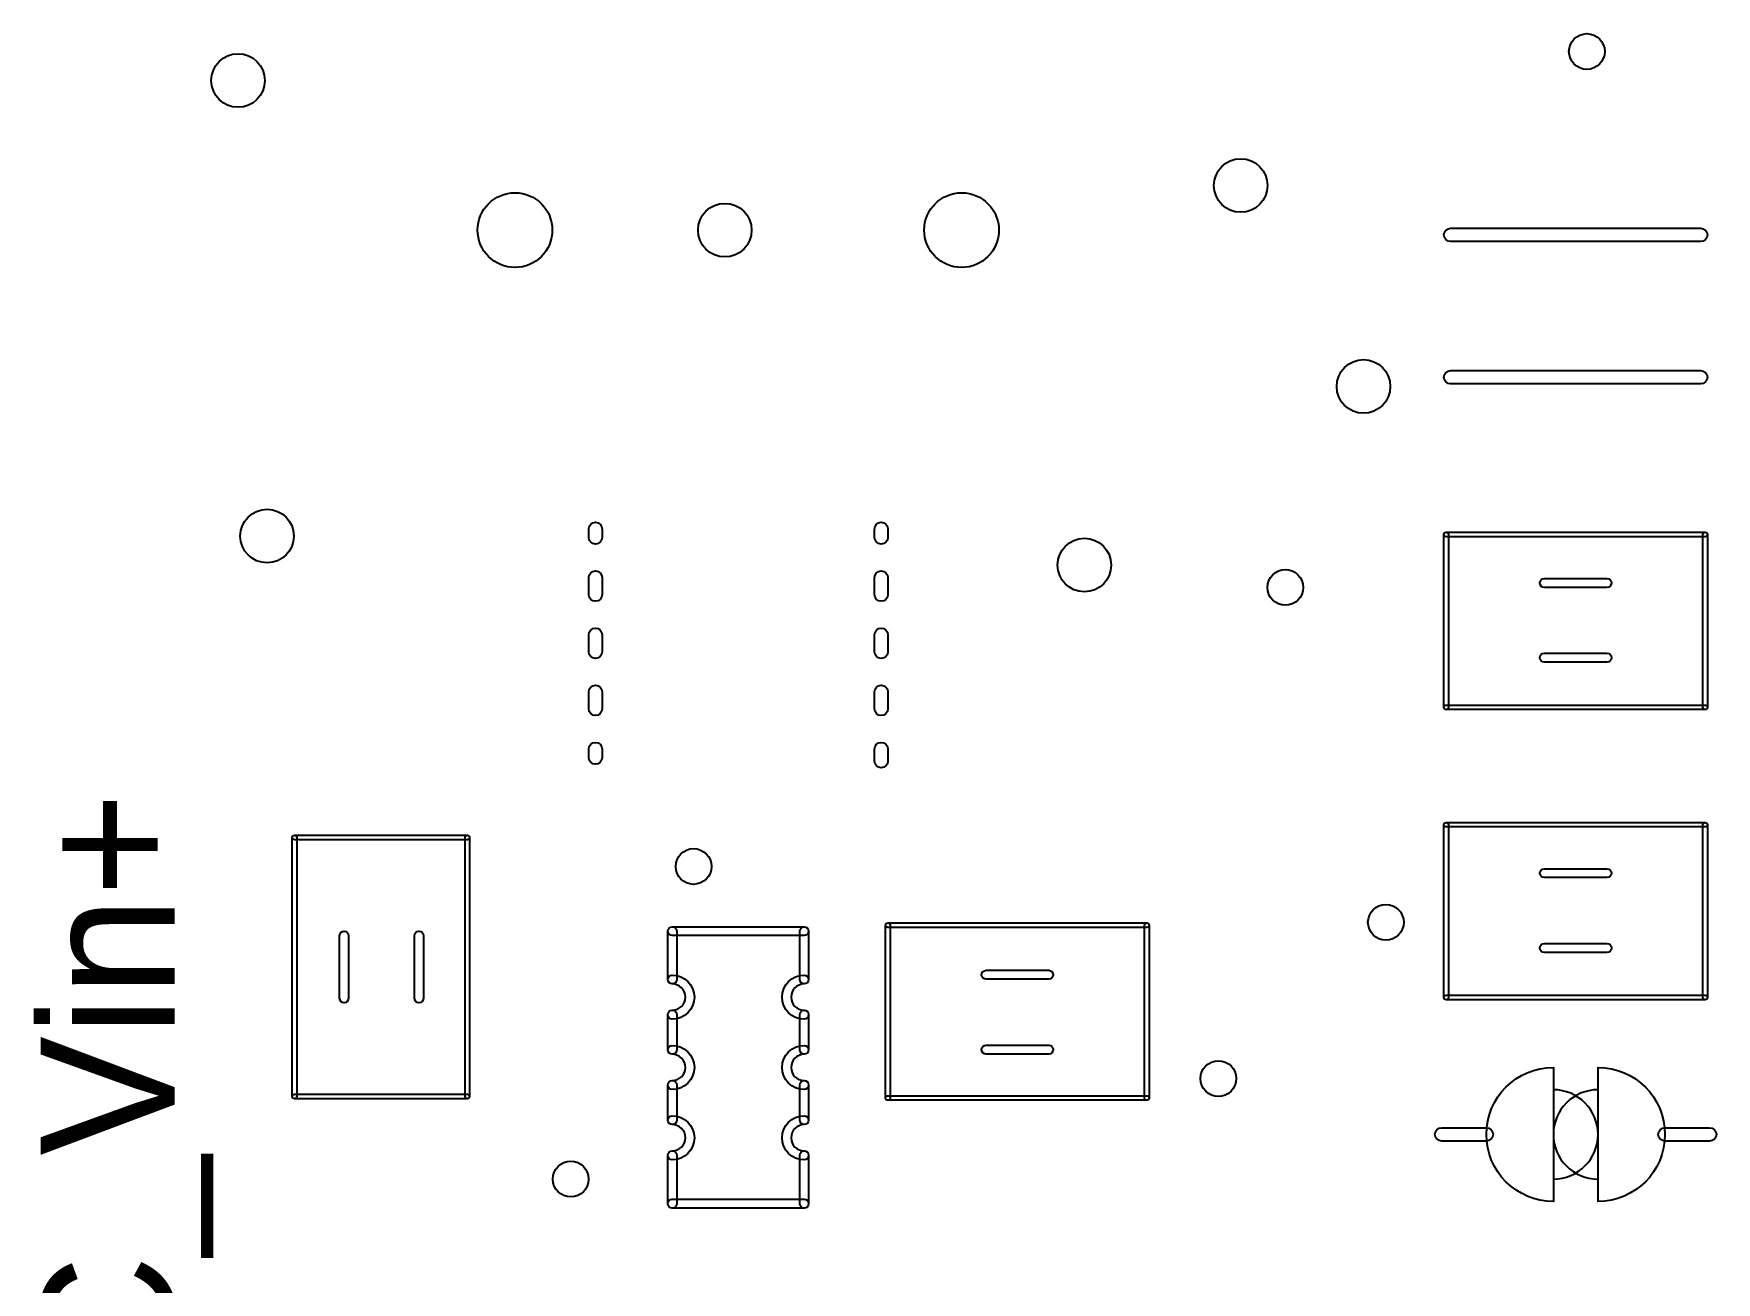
# Model space of a CAD drawing. Header units: inches. Extents: x -0.9 to 3.36, y -0.26 to 2.11.
# Drawn here: x -0.236 to 0.518, y 0.312 to 0.871 of the extents above; entities that cross this region are included whole.
import ezdxf

# ---------------------------------------------------------------- set-up
doc = ezdxf.new("R2010")
doc.units = ezdxf.units.IN
doc.header["$MEASUREMENT"] = 0
for name, color, linetype, lineweight in [('114', 7, 'Continuous', 0), ('39', 7, 'Continuous', 0), ('44', 7, 'Continuous', 0), ('51', 7, 'Continuous', 0)]:
    doc.layers.add(name, color=color, linetype=linetype, lineweight=lineweight)

msp = doc.modelspace()

# ---------------------------------------------------------------- linework, layer by layer
at = {"layer": '39', "color": 12, "lineweight": 25}
for points in [[(0.39664, 0.64563), (0.39664, 0.64563), (0.51263, 0.64563), (0.51263, 0.64563), (0.51318, 0.64563), (0.51363, 0.64608), (0.51363, 0.64663), (0.51363, 0.64718), (0.51318, 0.64763), (0.51263, 0.64763), (0.51263, 0.64763), (0.39664, 0.64763), (0.39664, 0.64763), (0.39609, 0.64763), (0.39564, 0.64718), (0.39564, 0.64663), (0.39564, 0.64608), (0.39609, 0.64563), (0.39664, 0.64563)], [(0.39764, 0.56923), (0.39764, 0.56923), (0.39764, 0.64663), (0.39764, 0.64663), (0.39764, 0.64718), (0.3972, 0.64763), (0.39664, 0.64763), (0.39609, 0.64763), (0.39564, 0.64718), (0.39564, 0.64663), (0.39564, 0.64663), (0.39564, 0.56923), (0.39564, 0.56923), (0.39564, 0.56868), (0.39609, 0.56823), (0.39664, 0.56823), (0.3972, 0.56823), (0.39764, 0.56868), (0.39764, 0.56923)], [(0.51163, 0.64663), (0.51163, 0.64663), (0.51163, 0.56923), (0.51163, 0.56923), (0.51163, 0.56868), (0.51208, 0.56823), (0.51263, 0.56823), (0.51318, 0.56823), (0.51363, 0.56868), (0.51363, 0.56923), (0.51363, 0.56923), (0.51363, 0.64663), (0.51363, 0.64663), (0.51363, 0.64718), (0.51318, 0.64763), (0.51263, 0.64763), (0.51208, 0.64763), (0.51163, 0.64718), (0.51163, 0.64663)], [(0.51263, 0.57023), (0.51263, 0.57023), (0.39664, 0.57023), (0.39664, 0.57023), (0.39609, 0.57023), (0.39564, 0.56978), (0.39564, 0.56923), (0.39564, 0.56868), (0.39609, 0.56823), (0.39664, 0.56823), (0.39664, 0.56823), (0.51263, 0.56823), (0.51263, 0.56823), (0.51318, 0.56823), (0.51363, 0.56868), (0.51363, 0.56923), (0.51363, 0.56978), (0.51318, 0.57023), (0.51263, 0.57023)], [(0.39664, 0.51563), (0.39664, 0.51563), (0.51263, 0.51563), (0.51263, 0.51563), (0.51318, 0.51563), (0.51363, 0.51608), (0.51363, 0.51663), (0.51363, 0.51718), (0.51318, 0.51763), (0.51263, 0.51763), (0.51263, 0.51763), (0.39664, 0.51763), (0.39664, 0.51763), (0.39609, 0.51763), (0.39564, 0.51718), (0.39564, 0.51663), (0.39564, 0.51608), (0.39609, 0.51563), (0.39664, 0.51563)], [(0.39764, 0.43923), (0.39764, 0.43923), (0.39764, 0.51663), (0.39764, 0.51663), (0.39764, 0.51718), (0.3972, 0.51763), (0.39664, 0.51763), (0.39609, 0.51763), (0.39564, 0.51718), (0.39564, 0.51663), (0.39564, 0.51663), (0.39564, 0.43923), (0.39564, 0.43923), (0.39564, 0.43868), (0.39609, 0.43823), (0.39664, 0.43823), (0.3972, 0.43823), (0.39764, 0.43868), (0.39764, 0.43923)], [(0.51163, 0.51663), (0.51163, 0.51663), (0.51163, 0.43923), (0.51163, 0.43923), (0.51163, 0.43868), (0.51208, 0.43823), (0.51263, 0.43823), (0.51318, 0.43823), (0.51363, 0.43868), (0.51363, 0.43923), (0.51363, 0.43923), (0.51363, 0.51663), (0.51363, 0.51663), (0.51363, 0.51718), (0.51318, 0.51763), (0.51263, 0.51763), (0.51208, 0.51763), (0.51163, 0.51718), (0.51163, 0.51663)], [(-0.11806, 0.39494), (-0.11806, 0.39494), (-0.11806, 0.51092), (-0.11806, 0.51092), (-0.11806, 0.51147), (-0.11851, 0.51192), (-0.11906, 0.51192), (-0.11962, 0.51192), (-0.12006, 0.51147), (-0.12006, 0.51092), (-0.12006, 0.51092), (-0.12006, 0.39494), (-0.12006, 0.39494), (-0.12006, 0.39438), (-0.11962, 0.39394), (-0.11906, 0.39394), (-0.11851, 0.39394), (-0.11806, 0.39438), (-0.11806, 0.39494)], [(-0.11906, 0.50992), (-0.11906, 0.50992), (-0.04166, 0.50992), (-0.04166, 0.50992), (-0.04111, 0.50992), (-0.04066, 0.51037), (-0.04066, 0.51092), (-0.04066, 0.51147), (-0.04111, 0.51192), (-0.04166, 0.51192), (-0.04166, 0.51192), (-0.11906, 0.51192), (-0.11906, 0.51192), (-0.11962, 0.51192), (-0.12006, 0.51147), (-0.12006, 0.51092), (-0.12006, 0.51037), (-0.11962, 0.50992), (-0.11906, 0.50992)], [(-0.04266, 0.51092), (-0.04266, 0.51092), (-0.04266, 0.39494), (-0.04266, 0.39494), (-0.04266, 0.39438), (-0.04222, 0.39394), (-0.04166, 0.39394), (-0.04111, 0.39394), (-0.04066, 0.39438), (-0.04066, 0.39494), (-0.04066, 0.39494), (-0.04066, 0.51092), (-0.04066, 0.51092), (-0.04066, 0.51147), (-0.04111, 0.51192), (-0.04166, 0.51192), (-0.04222, 0.51192), (-0.04266, 0.51147), (-0.04266, 0.51092)], [(0.14764, 0.39423), (0.14764, 0.39423), (0.14764, 0.47163), (0.14764, 0.47163), (0.14764, 0.47218), (0.1472, 0.47263), (0.14664, 0.47263), (0.14609, 0.47263), (0.14564, 0.47218), (0.14564, 0.47163), (0.14564, 0.47163), (0.14564, 0.39423), (0.14564, 0.39423), (0.14564, 0.39368), (0.14609, 0.39323), (0.14664, 0.39323), (0.1472, 0.39323), (0.14764, 0.39368), (0.14764, 0.39423)], [(0.14664, 0.47063), (0.14664, 0.47063), (0.26263, 0.47063), (0.26263, 0.47063), (0.26318, 0.47063), (0.26363, 0.47108), (0.26363, 0.47163), (0.26363, 0.47218), (0.26318, 0.47263), (0.26263, 0.47263), (0.26263, 0.47263), (0.14664, 0.47263), (0.14664, 0.47263), (0.14609, 0.47263), (0.14564, 0.47218), (0.14564, 0.47163), (0.14564, 0.47108), (0.14609, 0.47063), (0.14664, 0.47063)], [(0.26163, 0.47163), (0.26163, 0.47163), (0.26163, 0.39423), (0.26163, 0.39423), (0.26163, 0.39368), (0.26208, 0.39323), (0.26263, 0.39323), (0.26318, 0.39323), (0.26363, 0.39368), (0.26363, 0.39423), (0.26363, 0.39423), (0.26363, 0.47163), (0.26363, 0.47163), (0.26363, 0.47218), (0.26318, 0.47263), (0.26263, 0.47263), (0.26208, 0.47263), (0.26163, 0.47218), (0.26163, 0.47163)], [(0.51263, 0.44023), (0.51263, 0.44023), (0.39664, 0.44023), (0.39664, 0.44023), (0.39609, 0.44023), (0.39564, 0.43978), (0.39564, 0.43923), (0.39564, 0.43868), (0.39609, 0.43823), (0.39664, 0.43823), (0.39664, 0.43823), (0.51263, 0.43823), (0.51263, 0.43823), (0.51318, 0.43823), (0.51363, 0.43868), (0.51363, 0.43923), (0.51363, 0.43978), (0.51318, 0.44023), (0.51263, 0.44023)], [(-0.04166, 0.39594), (-0.04166, 0.39594), (-0.11906, 0.39594), (-0.11906, 0.39594), (-0.11962, 0.39594), (-0.12006, 0.39549), (-0.12006, 0.39494), (-0.12006, 0.39438), (-0.11962, 0.39394), (-0.11906, 0.39394), (-0.11906, 0.39394), (-0.04166, 0.39394), (-0.04166, 0.39394), (-0.04111, 0.39394), (-0.04066, 0.39438), (-0.04066, 0.39494), (-0.04066, 0.39549), (-0.04111, 0.39594), (-0.04166, 0.39594)], [(0.26263, 0.39523), (0.26263, 0.39523), (0.14664, 0.39523), (0.14664, 0.39523), (0.14609, 0.39523), (0.14564, 0.39478), (0.14564, 0.39423), (0.14564, 0.39368), (0.14609, 0.39323), (0.14664, 0.39323), (0.14664, 0.39323), (0.26263, 0.39323), (0.26263, 0.39323), (0.26318, 0.39323), (0.26363, 0.39368), (0.26363, 0.39423), (0.26363, 0.39478), (0.26318, 0.39523), (0.26263, 0.39523)]]:
    msp.add_open_spline(points, degree=3, knots=[0, 0, 0, 0, 1, 1, 1, 2, 2, 2, 3, 3, 3, 4, 4, 4, 5, 5, 5, 6, 6, 6, 6], dxfattribs=at)
at = {"layer": '44', "color": 254, "lineweight": 25}
for centre, radius in [((0.45964, 0.86293), 0.008), ((-0.14436, 0.84993), 0.012), ((0.30464, 0.80293), 0.012), ((-0.02036, 0.78293), 0.01673), ((0.17964, 0.78293), 0.01673), ((0.07364, 0.78293), 0.012), ((0.35964, 0.71293), 0.012), ((-0.13136, 0.64593), 0.012), ((0.23464, 0.63293), 0.012), ((0.32464, 0.62293), 0.008), ((0.05964, 0.49793), 0.008), ((0.36964, 0.47293), 0.008), ((0.29464, 0.40293), 0.008), ((0.00464, 0.35793), 0.008)]:
    msp.add_circle(centre, radius, dxfattribs=at)
at = {"layer": '51', "color": 254, "lineweight": 25}
for points, knots in [([(0.39865, 0.77782), (0.39865, 0.77782), (0.51062, 0.77782), (0.51062, 0.77782), (0.51228, 0.77782), (0.51362, 0.77916), (0.51362, 0.78082), (0.51362, 0.78248), (0.51228, 0.78382), (0.51062, 0.78382), (0.51062, 0.78382), (0.39865, 0.78382), (0.39865, 0.78382), (0.397, 0.78382), (0.39565, 0.78248), (0.39565, 0.78082), (0.39565, 0.77916), (0.397, 0.77782), (0.39865, 0.77782)], [0, 0, 0, 0, 1, 1, 1, 2, 2, 2, 3, 3, 3, 4, 4, 4, 5, 5, 5, 6, 6, 6, 6]), ([(0.51062, 0.72004), (0.51062, 0.72004), (0.39865, 0.72004), (0.39865, 0.72004), (0.397, 0.72004), (0.39565, 0.7187), (0.39565, 0.71704), (0.39565, 0.71538), (0.397, 0.71404), (0.39865, 0.71404), (0.39865, 0.71404), (0.51062, 0.71404), (0.51062, 0.71404), (0.51228, 0.71404), (0.51362, 0.71538), (0.51362, 0.71704), (0.51362, 0.7187), (0.51228, 0.72004), (0.51062, 0.72004)], [0, 0, 0, 0, 1, 1, 1, 2, 2, 2, 3, 3, 3, 4, 4, 4, 5, 5, 5, 6, 6, 6, 6]), ([(0.0187, 0.64529), (0.0187, 0.64529), (0.0187, 0.64907), (0.0187, 0.64907), (0.0187, 0.65073), (0.01736, 0.65207), (0.0157, 0.65207), (0.01404, 0.65207), (0.0127, 0.65073), (0.0127, 0.64907), (0.0127, 0.64907), (0.0127, 0.64529), (0.0127, 0.64529), (0.0127, 0.64363), (0.01404, 0.64229), (0.0157, 0.64229), (0.01736, 0.64229), (0.0187, 0.64363), (0.0187, 0.64529)], [0, 0, 0, 0, 1, 1, 1, 2, 2, 2, 3, 3, 3, 4, 4, 4, 5, 5, 5, 6, 6, 6, 6]), ([(0.14665, 0.64529), (0.14665, 0.64529), (0.14665, 0.64907), (0.14665, 0.64907), (0.14665, 0.65073), (0.14531, 0.65207), (0.14365, 0.65207), (0.142, 0.65207), (0.14065, 0.65073), (0.14065, 0.64907), (0.14065, 0.64907), (0.14065, 0.64529), (0.14065, 0.64529), (0.14065, 0.64363), (0.142, 0.64229), (0.14365, 0.64229), (0.14531, 0.64229), (0.14665, 0.64363), (0.14665, 0.64529)], [0, 0, 0, 0, 1, 1, 1, 2, 2, 2, 3, 3, 3, 4, 4, 4, 5, 5, 5, 6, 6, 6, 6]), ([(0.0187, 0.6197), (0.0187, 0.6197), (0.0187, 0.6273), (0.0187, 0.6273), (0.0187, 0.62896), (0.01736, 0.6303), (0.0157, 0.6303), (0.01404, 0.6303), (0.0127, 0.62896), (0.0127, 0.6273), (0.0127, 0.6273), (0.0127, 0.6197), (0.0127, 0.6197), (0.0127, 0.61804), (0.01404, 0.6167), (0.0157, 0.6167), (0.01736, 0.6167), (0.0187, 0.61804), (0.0187, 0.6197)], [0, 0, 0, 0, 1, 1, 1, 2, 2, 2, 3, 3, 3, 4, 4, 4, 5, 5, 5, 6, 6, 6, 6]), ([(0.14665, 0.6197), (0.14665, 0.6197), (0.14665, 0.6273), (0.14665, 0.6273), (0.14665, 0.62896), (0.14531, 0.6303), (0.14365, 0.6303), (0.142, 0.6303), (0.14065, 0.62896), (0.14065, 0.6273), (0.14065, 0.6273), (0.14065, 0.6197), (0.14065, 0.6197), (0.14065, 0.61804), (0.142, 0.6167), (0.14365, 0.6167), (0.14531, 0.6167), (0.14665, 0.61804), (0.14665, 0.6197)], [0, 0, 0, 0, 1, 1, 1, 2, 2, 2, 3, 3, 3, 4, 4, 4, 5, 5, 5, 6, 6, 6, 6]), ([(0.44062, 0.62294), (0.44062, 0.62294), (0.46865, 0.62294), (0.46865, 0.62294), (0.46976, 0.62294), (0.47065, 0.62383), (0.47065, 0.62494), (0.47065, 0.62604), (0.46976, 0.62694), (0.46865, 0.62694), (0.46865, 0.62694), (0.44062, 0.62694), (0.44062, 0.62694), (0.43952, 0.62694), (0.43862, 0.62604), (0.43862, 0.62494), (0.43862, 0.62383), (0.43952, 0.62294), (0.44062, 0.62294)], [0, 0, 0, 0, 1, 1, 1, 2, 2, 2, 3, 3, 3, 4, 4, 4, 5, 5, 5, 6, 6, 6, 6]), ([(0.0187, 0.59411), (0.0187, 0.59411), (0.0187, 0.60171), (0.0187, 0.60171), (0.0187, 0.60337), (0.01736, 0.60471), (0.0157, 0.60471), (0.01404, 0.60471), (0.0127, 0.60337), (0.0127, 0.60171), (0.0127, 0.60171), (0.0127, 0.59411), (0.0127, 0.59411), (0.0127, 0.59245), (0.01404, 0.59111), (0.0157, 0.59111), (0.01736, 0.59111), (0.0187, 0.59245), (0.0187, 0.59411)], [0, 0, 0, 0, 1, 1, 1, 2, 2, 2, 3, 3, 3, 4, 4, 4, 5, 5, 5, 6, 6, 6, 6]), ([(0.14665, 0.59411), (0.14665, 0.59411), (0.14665, 0.60171), (0.14665, 0.60171), (0.14665, 0.60337), (0.14531, 0.60471), (0.14365, 0.60471), (0.142, 0.60471), (0.14065, 0.60337), (0.14065, 0.60171), (0.14065, 0.60171), (0.14065, 0.59411), (0.14065, 0.59411), (0.14065, 0.59245), (0.142, 0.59111), (0.14365, 0.59111), (0.14531, 0.59111), (0.14665, 0.59245), (0.14665, 0.59411)], [0, 0, 0, 0, 1, 1, 1, 2, 2, 2, 3, 3, 3, 4, 4, 4, 5, 5, 5, 6, 6, 6, 6]), ([(0.44062, 0.58943), (0.44062, 0.58943), (0.46865, 0.58943), (0.46865, 0.58943), (0.46976, 0.58943), (0.47065, 0.59033), (0.47065, 0.59143), (0.47065, 0.59254), (0.46976, 0.59343), (0.46865, 0.59343), (0.46865, 0.59343), (0.44062, 0.59343), (0.44062, 0.59343), (0.43952, 0.59343), (0.43862, 0.59254), (0.43862, 0.59143), (0.43862, 0.59033), (0.43952, 0.58943), (0.44062, 0.58943)], [0, 0, 0, 0, 1, 1, 1, 2, 2, 2, 3, 3, 3, 4, 4, 4, 5, 5, 5, 6, 6, 6, 6]), ([(0.0187, 0.56852), (0.0187, 0.56852), (0.0187, 0.57612), (0.0187, 0.57612), (0.0187, 0.57777), (0.01736, 0.57912), (0.0157, 0.57912), (0.01404, 0.57912), (0.0127, 0.57777), (0.0127, 0.57612), (0.0127, 0.57612), (0.0127, 0.56852), (0.0127, 0.56852), (0.0127, 0.56686), (0.01404, 0.56552), (0.0157, 0.56552), (0.01736, 0.56552), (0.0187, 0.56686), (0.0187, 0.56852)], [0, 0, 0, 0, 1, 1, 1, 2, 2, 2, 3, 3, 3, 4, 4, 4, 5, 5, 5, 6, 6, 6, 6]), ([(0.14665, 0.56852), (0.14665, 0.56852), (0.14665, 0.57612), (0.14665, 0.57612), (0.14665, 0.57777), (0.14531, 0.57912), (0.14365, 0.57912), (0.142, 0.57912), (0.14065, 0.57777), (0.14065, 0.57612), (0.14065, 0.57612), (0.14065, 0.56852), (0.14065, 0.56852), (0.14065, 0.56686), (0.142, 0.56552), (0.14365, 0.56552), (0.14531, 0.56552), (0.14665, 0.56686), (0.14665, 0.56852)], [0, 0, 0, 0, 1, 1, 1, 2, 2, 2, 3, 3, 3, 4, 4, 4, 5, 5, 5, 6, 6, 6, 6]), ([(0.0187, 0.54671), (0.0187, 0.54671), (0.0187, 0.55053), (0.0187, 0.55053), (0.0187, 0.55218), (0.01736, 0.55353), (0.0157, 0.55353), (0.01404, 0.55353), (0.0127, 0.55218), (0.0127, 0.55053), (0.0127, 0.55053), (0.0127, 0.54671), (0.0127, 0.54671), (0.0127, 0.54505), (0.01404, 0.54371), (0.0157, 0.54371), (0.01736, 0.54371), (0.0187, 0.54505), (0.0187, 0.54671)], [0, 0, 0, 0, 1, 1, 1, 2, 2, 2, 3, 3, 3, 4, 4, 4, 5, 5, 5, 6, 6, 6, 6]), ([(0.14665, 0.54513), (0.14665, 0.54513), (0.14665, 0.55053), (0.14665, 0.55053), (0.14665, 0.55218), (0.14531, 0.55353), (0.14365, 0.55353), (0.142, 0.55353), (0.14065, 0.55218), (0.14065, 0.55053), (0.14065, 0.55053), (0.14065, 0.54513), (0.14065, 0.54513), (0.14065, 0.54348), (0.142, 0.54213), (0.14365, 0.54213), (0.14531, 0.54213), (0.14665, 0.54348), (0.14665, 0.54513)], [0, 0, 0, 0, 1, 1, 1, 2, 2, 2, 3, 3, 3, 4, 4, 4, 5, 5, 5, 6, 6, 6, 6]), ([(0.44062, 0.49294), (0.44062, 0.49294), (0.46865, 0.49294), (0.46865, 0.49294), (0.46976, 0.49294), (0.47065, 0.49383), (0.47065, 0.49494), (0.47065, 0.49604), (0.46976, 0.49694), (0.46865, 0.49694), (0.46865, 0.49694), (0.44062, 0.49694), (0.44062, 0.49694), (0.43952, 0.49694), (0.43862, 0.49604), (0.43862, 0.49494), (0.43862, 0.49383), (0.43952, 0.49294), (0.44062, 0.49294)], [0, 0, 0, 0, 1, 1, 1, 2, 2, 2, 3, 3, 3, 4, 4, 4, 5, 5, 5, 6, 6, 6, 6]), ([(-0.09886, 0.46694), (-0.09886, 0.46694), (-0.09886, 0.43891), (-0.09886, 0.43891), (-0.09886, 0.43781), (-0.09796, 0.43691), (-0.09686, 0.43691), (-0.09576, 0.43691), (-0.09486, 0.43781), (-0.09486, 0.43891), (-0.09486, 0.43891), (-0.09486, 0.46694), (-0.09486, 0.46694), (-0.09486, 0.46805), (-0.09576, 0.46894), (-0.09686, 0.46894), (-0.09796, 0.46894), (-0.09886, 0.46805), (-0.09886, 0.46694)], [0, 0, 0, 0, 1, 1, 1, 2, 2, 2, 3, 3, 3, 4, 4, 4, 5, 5, 5, 6, 6, 6, 6]), ([(-0.06536, 0.46694), (-0.06536, 0.46694), (-0.06536, 0.43891), (-0.06536, 0.43891), (-0.06536, 0.43781), (-0.06446, 0.43691), (-0.06336, 0.43691), (-0.06225, 0.43691), (-0.06136, 0.43781), (-0.06136, 0.43891), (-0.06136, 0.43891), (-0.06136, 0.46694), (-0.06136, 0.46694), (-0.06136, 0.46805), (-0.06225, 0.46894), (-0.06336, 0.46894), (-0.06446, 0.46894), (-0.06536, 0.46805), (-0.06536, 0.46694)], [0, 0, 0, 0, 1, 1, 1, 2, 2, 2, 3, 3, 3, 4, 4, 4, 5, 5, 5, 6, 6, 6, 6]), ([(0.05211, 0.4473), (0.05211, 0.4473), (0.05211, 0.46895), (0.05211, 0.46895), (0.05211, 0.47006), (0.05121, 0.47095), (0.05011, 0.47095), (0.049, 0.47095), (0.04811, 0.47006), (0.04811, 0.46895), (0.04811, 0.46895), (0.04811, 0.4473), (0.04811, 0.4473), (0.04811, 0.44619), (0.049, 0.4453), (0.05011, 0.4453), (0.05121, 0.4453), (0.05211, 0.44619), (0.05211, 0.4473)], [0, 0, 0, 0, 1, 1, 1, 2, 2, 2, 3, 3, 3, 4, 4, 4, 5, 5, 5, 6, 6, 6, 6]), ([(0.05011, 0.46695), (0.05011, 0.46695), (0.10916, 0.46695), (0.10916, 0.46695), (0.11027, 0.46695), (0.11116, 0.46785), (0.11116, 0.46895), (0.11116, 0.47006), (0.11027, 0.47095), (0.10916, 0.47095), (0.10916, 0.47095), (0.05011, 0.47095), (0.05011, 0.47095), (0.049, 0.47095), (0.04811, 0.47006), (0.04811, 0.46895), (0.04811, 0.46785), (0.049, 0.46695), (0.05011, 0.46695)], [0, 0, 0, 0, 1, 1, 1, 2, 2, 2, 3, 3, 3, 4, 4, 4, 5, 5, 5, 6, 6, 6, 6]), ([(0.10716, 0.46895), (0.10716, 0.46895), (0.10716, 0.4473), (0.10716, 0.4473), (0.10716, 0.44619), (0.10806, 0.4453), (0.10916, 0.4453), (0.11027, 0.4453), (0.11116, 0.44619), (0.11116, 0.4473), (0.11116, 0.4473), (0.11116, 0.46895), (0.11116, 0.46895), (0.11116, 0.47006), (0.11027, 0.47095), (0.10916, 0.47095), (0.10806, 0.47095), (0.10716, 0.47006), (0.10716, 0.46895)], [0, 0, 0, 0, 1, 1, 1, 2, 2, 2, 3, 3, 3, 4, 4, 4, 5, 5, 5, 6, 6, 6, 6]), ([(0.44062, 0.45943), (0.44062, 0.45943), (0.46865, 0.45943), (0.46865, 0.45943), (0.46976, 0.45943), (0.47065, 0.46033), (0.47065, 0.46143), (0.47065, 0.46254), (0.46976, 0.46343), (0.46865, 0.46343), (0.46865, 0.46343), (0.44062, 0.46343), (0.44062, 0.46343), (0.43952, 0.46343), (0.43862, 0.46254), (0.43862, 0.46143), (0.43862, 0.46033), (0.43952, 0.45943), (0.44062, 0.45943)], [0, 0, 0, 0, 1, 1, 1, 2, 2, 2, 3, 3, 3, 4, 4, 4, 5, 5, 5, 6, 6, 6, 6]), ([(0.05011, 0.43355), (0.049, 0.43355), (0.04811, 0.43266), (0.04811, 0.43155), (0.04811, 0.43045), (0.049, 0.42955), (0.05011, 0.42955), (0.05556, 0.42955), (0.05998, 0.43397), (0.05998, 0.43942), (0.05998, 0.44488), (0.05556, 0.4493), (0.05011, 0.4493), (0.049, 0.4493), (0.04811, 0.4484), (0.04811, 0.4473), (0.04811, 0.44619), (0.049, 0.4453), (0.05011, 0.4453), (0.05335, 0.4453), (0.05598, 0.44267), (0.05598, 0.43942), (0.05598, 0.43618), (0.05335, 0.43355), (0.05011, 0.43355)], [0, 0, 0, 0, 1, 1, 1, 2, 2, 2, 3, 3, 3, 4, 4, 4, 5, 5, 5, 6, 6, 6, 7, 7, 7, 8, 8, 8, 8]), ([(0.10916, 0.4453), (0.11027, 0.4453), (0.11116, 0.44619), (0.11116, 0.4473), (0.11116, 0.4484), (0.11027, 0.4493), (0.10916, 0.4493), (0.10371, 0.4493), (0.09929, 0.44488), (0.09929, 0.43942), (0.09929, 0.43397), (0.10371, 0.42955), (0.10916, 0.42955), (0.11027, 0.42955), (0.11116, 0.43045), (0.11116, 0.43155), (0.11116, 0.43266), (0.11027, 0.43355), (0.10916, 0.43355), (0.10592, 0.43355), (0.10329, 0.43618), (0.10329, 0.43942), (0.10329, 0.44267), (0.10592, 0.4453), (0.10916, 0.4453)], [0, 0, 0, 0, 1, 1, 1, 2, 2, 2, 3, 3, 3, 4, 4, 4, 5, 5, 5, 6, 6, 6, 7, 7, 7, 8, 8, 8, 8]), ([(0.21865, 0.45142), (0.21865, 0.45142), (0.19062, 0.45142), (0.19062, 0.45142), (0.18952, 0.45142), (0.18862, 0.45053), (0.18862, 0.44942), (0.18862, 0.44832), (0.18952, 0.44742), (0.19062, 0.44742), (0.19062, 0.44742), (0.21865, 0.44742), (0.21865, 0.44742), (0.21976, 0.44742), (0.22065, 0.44832), (0.22065, 0.44942), (0.22065, 0.45053), (0.21976, 0.45142), (0.21865, 0.45142)], [0, 0, 0, 0, 1, 1, 1, 2, 2, 2, 3, 3, 3, 4, 4, 4, 5, 5, 5, 6, 6, 6, 6]), ([(0.05211, 0.4158), (0.05211, 0.4158), (0.05211, 0.43155), (0.05211, 0.43155), (0.05211, 0.43266), (0.05121, 0.43355), (0.05011, 0.43355), (0.049, 0.43355), (0.04811, 0.43266), (0.04811, 0.43155), (0.04811, 0.43155), (0.04811, 0.4158), (0.04811, 0.4158), (0.04811, 0.4147), (0.049, 0.4138), (0.05011, 0.4138), (0.05121, 0.4138), (0.05211, 0.4147), (0.05211, 0.4158)], [0, 0, 0, 0, 1, 1, 1, 2, 2, 2, 3, 3, 3, 4, 4, 4, 5, 5, 5, 6, 6, 6, 6]), ([(0.10716, 0.43155), (0.10716, 0.43155), (0.10716, 0.4158), (0.10716, 0.4158), (0.10716, 0.4147), (0.10806, 0.4138), (0.10916, 0.4138), (0.11027, 0.4138), (0.11116, 0.4147), (0.11116, 0.4158), (0.11116, 0.4158), (0.11116, 0.43155), (0.11116, 0.43155), (0.11116, 0.43266), (0.11027, 0.43355), (0.10916, 0.43355), (0.10806, 0.43355), (0.10716, 0.43266), (0.10716, 0.43155)], [0, 0, 0, 0, 1, 1, 1, 2, 2, 2, 3, 3, 3, 4, 4, 4, 5, 5, 5, 6, 6, 6, 6]), ([(0.05011, 0.40205), (0.049, 0.40205), (0.04811, 0.40116), (0.04811, 0.40005), (0.04811, 0.39895), (0.049, 0.39805), (0.05011, 0.39805), (0.05556, 0.39805), (0.05998, 0.40248), (0.05998, 0.40793), (0.05998, 0.41338), (0.05556, 0.4178), (0.05011, 0.4178), (0.049, 0.4178), (0.04811, 0.41691), (0.04811, 0.4158), (0.04811, 0.4147), (0.049, 0.4138), (0.05011, 0.4138), (0.05335, 0.4138), (0.05598, 0.41117), (0.05598, 0.40793), (0.05598, 0.40468), (0.05335, 0.40205), (0.05011, 0.40205)], [0, 0, 0, 0, 1, 1, 1, 2, 2, 2, 3, 3, 3, 4, 4, 4, 5, 5, 5, 6, 6, 6, 7, 7, 7, 8, 8, 8, 8]), ([(0.10916, 0.4138), (0.11027, 0.4138), (0.11116, 0.4147), (0.11116, 0.4158), (0.11116, 0.41691), (0.11027, 0.4178), (0.10916, 0.4178), (0.10371, 0.4178), (0.09929, 0.41338), (0.09929, 0.40793), (0.09929, 0.40248), (0.10371, 0.39805), (0.10916, 0.39805), (0.11027, 0.39805), (0.11116, 0.39895), (0.11116, 0.40005), (0.11116, 0.40116), (0.11027, 0.40205), (0.10916, 0.40205), (0.10592, 0.40205), (0.10329, 0.40468), (0.10329, 0.40793), (0.10329, 0.41117), (0.10592, 0.4138), (0.10916, 0.4138)], [0, 0, 0, 0, 1, 1, 1, 2, 2, 2, 3, 3, 3, 4, 4, 4, 5, 5, 5, 6, 6, 6, 7, 7, 7, 8, 8, 8, 8]), ([(0.21865, 0.41792), (0.21865, 0.41792), (0.19062, 0.41792), (0.19062, 0.41792), (0.18952, 0.41792), (0.18862, 0.41703), (0.18862, 0.41592), (0.18862, 0.41482), (0.18952, 0.41392), (0.19062, 0.41392), (0.19062, 0.41392), (0.21865, 0.41392), (0.21865, 0.41392), (0.21976, 0.41392), (0.22065, 0.41482), (0.22065, 0.41592), (0.22065, 0.41703), (0.21976, 0.41792), (0.21865, 0.41792)], [0, 0, 0, 0, 1, 1, 1, 2, 2, 2, 3, 3, 3, 4, 4, 4, 5, 5, 5, 6, 6, 6, 6]), ([(0.44464, 0.35793), (0.44464, 0.35793), (0.44464, 0.40793), (0.44464, 0.40793), (0.42807, 0.40793), (0.41464, 0.3945), (0.41464, 0.37793), (0.41464, 0.36136), (0.42807, 0.34793), (0.44464, 0.34793), (0.44464, 0.34793), (0.44464, 0.39793), (0.44464, 0.39793), (0.45568, 0.39793), (0.46464, 0.38897), (0.46464, 0.37793), (0.46464, 0.36688), (0.45568, 0.35793), (0.44464, 0.35793)], [0, 0, 0, 0, 1, 1, 1, 2, 2, 2, 3, 3, 3, 4, 4, 4, 5, 5, 5, 6, 6, 6, 6]), ([(0.46464, 0.39793), (0.46464, 0.39793), (0.46464, 0.34793), (0.46464, 0.34793), (0.4812, 0.34793), (0.49464, 0.36136), (0.49464, 0.37793), (0.49464, 0.3945), (0.4812, 0.40793), (0.46464, 0.40793), (0.46464, 0.40793), (0.46464, 0.35793), (0.46464, 0.35793), (0.45359, 0.35793), (0.44464, 0.36688), (0.44464, 0.37793), (0.44464, 0.38897), (0.45359, 0.39793), (0.46464, 0.39793)], [0, 0, 0, 0, 1, 1, 1, 2, 2, 2, 3, 3, 3, 4, 4, 4, 5, 5, 5, 6, 6, 6, 6]), ([(0.05211, 0.38431), (0.05211, 0.38431), (0.05211, 0.40005), (0.05211, 0.40005), (0.05211, 0.40116), (0.05121, 0.40205), (0.05011, 0.40205), (0.049, 0.40205), (0.04811, 0.40116), (0.04811, 0.40005), (0.04811, 0.40005), (0.04811, 0.38431), (0.04811, 0.38431), (0.04811, 0.3832), (0.049, 0.38231), (0.05011, 0.38231), (0.05121, 0.38231), (0.05211, 0.3832), (0.05211, 0.38431)], [0, 0, 0, 0, 1, 1, 1, 2, 2, 2, 3, 3, 3, 4, 4, 4, 5, 5, 5, 6, 6, 6, 6]), ([(0.10716, 0.40005), (0.10716, 0.40005), (0.10716, 0.38431), (0.10716, 0.38431), (0.10716, 0.3832), (0.10806, 0.38231), (0.10916, 0.38231), (0.11027, 0.38231), (0.11116, 0.3832), (0.11116, 0.38431), (0.11116, 0.38431), (0.11116, 0.40005), (0.11116, 0.40005), (0.11116, 0.40116), (0.11027, 0.40205), (0.10916, 0.40205), (0.10806, 0.40205), (0.10716, 0.40116), (0.10716, 0.40005)], [0, 0, 0, 0, 1, 1, 1, 2, 2, 2, 3, 3, 3, 4, 4, 4, 5, 5, 5, 6, 6, 6, 6]), ([(0.05011, 0.37056), (0.049, 0.37056), (0.04811, 0.36966), (0.04811, 0.36856), (0.04811, 0.36745), (0.049, 0.36656), (0.05011, 0.36656), (0.05556, 0.36656), (0.05998, 0.37098), (0.05998, 0.37643), (0.05998, 0.38189), (0.05556, 0.38631), (0.05011, 0.38631), (0.049, 0.38631), (0.04811, 0.38541), (0.04811, 0.38431), (0.04811, 0.3832), (0.049, 0.38231), (0.05011, 0.38231), (0.05335, 0.38231), (0.05598, 0.37968), (0.05598, 0.37643), (0.05598, 0.37319), (0.05335, 0.37056), (0.05011, 0.37056)], [0, 0, 0, 0, 1, 1, 1, 2, 2, 2, 3, 3, 3, 4, 4, 4, 5, 5, 5, 6, 6, 6, 7, 7, 7, 8, 8, 8, 8]), ([(0.10916, 0.38231), (0.11027, 0.38231), (0.11116, 0.3832), (0.11116, 0.38431), (0.11116, 0.38541), (0.11027, 0.38631), (0.10916, 0.38631), (0.10371, 0.38631), (0.09929, 0.38189), (0.09929, 0.37643), (0.09929, 0.37098), (0.10371, 0.36656), (0.10916, 0.36656), (0.11027, 0.36656), (0.11116, 0.36745), (0.11116, 0.36856), (0.11116, 0.36966), (0.11027, 0.37056), (0.10916, 0.37056), (0.10592, 0.37056), (0.10329, 0.37319), (0.10329, 0.37643), (0.10329, 0.37968), (0.10592, 0.38231), (0.10916, 0.38231)], [0, 0, 0, 0, 1, 1, 1, 2, 2, 2, 3, 3, 3, 4, 4, 4, 5, 5, 5, 6, 6, 6, 7, 7, 7, 8, 8, 8, 8]), ([(0.41464, 0.38093), (0.41464, 0.38093), (0.39464, 0.38093), (0.39464, 0.38093), (0.39298, 0.38093), (0.39164, 0.37959), (0.39164, 0.37793), (0.39164, 0.37627), (0.39298, 0.37493), (0.39464, 0.37493), (0.39464, 0.37493), (0.41464, 0.37493), (0.41464, 0.37493), (0.41629, 0.37493), (0.41764, 0.37627), (0.41764, 0.37793), (0.41764, 0.37959), (0.41629, 0.38093), (0.41464, 0.38093)], [0, 0, 0, 0, 1, 1, 1, 2, 2, 2, 3, 3, 3, 4, 4, 4, 5, 5, 5, 6, 6, 6, 6]), ([(0.49464, 0.37493), (0.49464, 0.37493), (0.51464, 0.37493), (0.51464, 0.37493), (0.51629, 0.37493), (0.51764, 0.37627), (0.51764, 0.37793), (0.51764, 0.37959), (0.51629, 0.38093), (0.51464, 0.38093), (0.51464, 0.38093), (0.49464, 0.38093), (0.49464, 0.38093), (0.49298, 0.38093), (0.49164, 0.37959), (0.49164, 0.37793), (0.49164, 0.37627), (0.49298, 0.37493), (0.49464, 0.37493)], [0, 0, 0, 0, 1, 1, 1, 2, 2, 2, 3, 3, 3, 4, 4, 4, 5, 5, 5, 6, 6, 6, 6]), ([(0.05211, 0.3469), (0.05211, 0.3469), (0.05211, 0.36856), (0.05211, 0.36856), (0.05211, 0.36966), (0.05121, 0.37056), (0.05011, 0.37056), (0.049, 0.37056), (0.04811, 0.36966), (0.04811, 0.36856), (0.04811, 0.36856), (0.04811, 0.3469), (0.04811, 0.3469), (0.04811, 0.3458), (0.049, 0.3449), (0.05011, 0.3449), (0.05121, 0.3449), (0.05211, 0.3458), (0.05211, 0.3469)], [0, 0, 0, 0, 1, 1, 1, 2, 2, 2, 3, 3, 3, 4, 4, 4, 5, 5, 5, 6, 6, 6, 6]), ([(0.10716, 0.36856), (0.10716, 0.36856), (0.10716, 0.3469), (0.10716, 0.3469), (0.10716, 0.3458), (0.10806, 0.3449), (0.10916, 0.3449), (0.11027, 0.3449), (0.11116, 0.3458), (0.11116, 0.3469), (0.11116, 0.3469), (0.11116, 0.36856), (0.11116, 0.36856), (0.11116, 0.36966), (0.11027, 0.37056), (0.10916, 0.37056), (0.10806, 0.37056), (0.10716, 0.36966), (0.10716, 0.36856)], [0, 0, 0, 0, 1, 1, 1, 2, 2, 2, 3, 3, 3, 4, 4, 4, 5, 5, 5, 6, 6, 6, 6]), ([(0.10916, 0.3489), (0.10916, 0.3489), (0.05011, 0.3489), (0.05011, 0.3489), (0.049, 0.3489), (0.04811, 0.34801), (0.04811, 0.3469), (0.04811, 0.3458), (0.049, 0.3449), (0.05011, 0.3449), (0.05011, 0.3449), (0.10916, 0.3449), (0.10916, 0.3449), (0.11027, 0.3449), (0.11116, 0.3458), (0.11116, 0.3469), (0.11116, 0.34801), (0.11027, 0.3489), (0.10916, 0.3489)], [0, 0, 0, 0, 1, 1, 1, 2, 2, 2, 3, 3, 3, 4, 4, 4, 5, 5, 5, 6, 6, 6, 6])]:
    msp.add_open_spline(points, degree=3, knots=knots, dxfattribs=at)

# ---------------------------------------------------------------- texts
at = {"layer": '114', "insert": (-0.15536, 0.20793), "char_height": 0.2, "attachment_point": 7, "rotation": 90}
msp.add_mtext('\\C1;\\FMyriad Pro|b0|i0|c1;\\H0.060000;\\W1.000000;DC_Vin+', dxfattribs=at)

doc.saveas('drawing.dxf')
